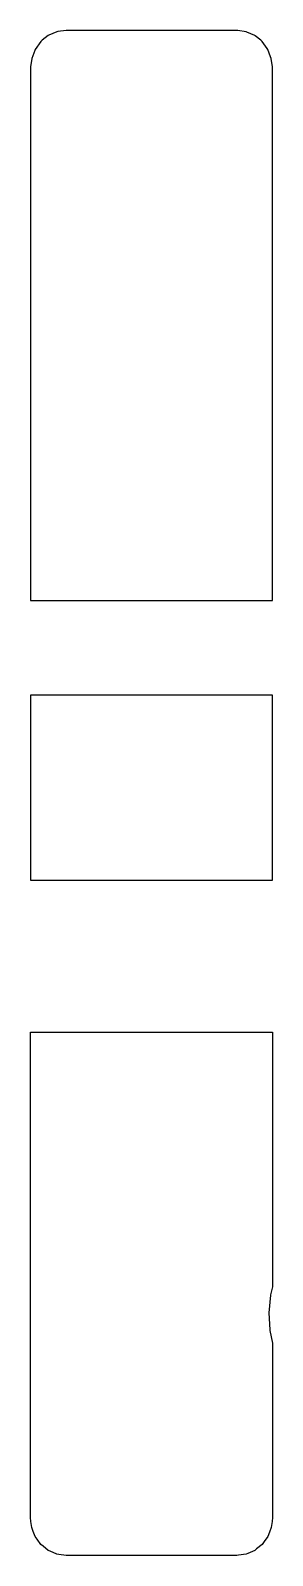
# Model space of a CAD drawing. Header units: metres. Extents: x 2.4 to 16, y -15.5 to 70.2.
import ezdxf

# ---------------------------------------------------------------- set-up
doc = ezdxf.new("R2010")
doc.units = ezdxf.units.M

msp = doc.modelspace()

# ---------------------------------------------------------------- linework, layer by layer
for p, q in [((2.981, 69.591), (2.668, 69.15)), ((2.986, 69.597), (2.981, 69.591)), ((3.063, 69.661), (2.986, 69.597)), ((3.4, 69.93), (3.063, 69.661)), ((3.427, 69.941), (3.4, 69.93)), ((3.882, 70.138), (3.427, 69.941)), ((3.932, 70.144), (3.882, 70.138)), ((4.4, 70.208), (3.932, 70.144)), ((5.433, 70.208), (4.4, 70.208)), ((14, 70.208), (5.433, 70.208)), ((14.055, 70.201), (14, 70.208)), ((14.518, 70.138), (14.055, 70.201)), ((14.562, 70.119), (14.518, 70.138)), ((15, 69.93), (14.562, 70.119)), ((15.021, 69.913), (15, 69.93)), ((15.337, 69.661), (15.021, 69.913)), ((15.409, 69.601), (15.337, 69.661)), ((15.414, 69.597), (15.409, 69.601)), ((15.702, 69.193), (15.414, 69.597)), ((2.468, 68.628), (2.409, 68.158)), ((2.643, 69.084), (2.468, 68.628)), ((2.668, 69.15), (2.643, 69.084)), ((15.732, 69.15), (15.702, 69.193)), ((15.893, 68.731), (15.732, 69.15)), ((15.932, 68.628), (15.893, 68.731)), ((15.991, 68.158), (15.932, 68.628)), ((2.409, 68.158), (2.4, 68.079)), ((2.4, 68.079), (2.4, 65.994)), ((16, 68.079), (15.991, 68.158)), ((16, 63.966), (16, 68.079)), ((2.4, 65.994), (2.4, 65.76)), ((2.4, 65.76), (2.4, 64.14)), ((2.4, 64.14), (2.4, 63.027)), ((16, 62.618), (16, 63.966)), ((2.4, 63.027), (2.4, 62.628)), ((2.4, 62.628), (2.4, 61.8)), ((16, 61.305), (16, 62.618)), ((2.4, 61.8), (2.4, 61.139)), ((2.4, 61.139), (2.4, 60.699)), ((16, 60.047), (16, 61.305)), ((2.4, 60.699), (2.4, 60.162)), ((2.4, 60.162), (2.4, 59.688)), ((16, 59.601), (16, 60.047)), ((2.4, 59.688), (2.4, 59.229)), ((2.4, 59.229), (2.4, 58.808)), ((16, 59.353), (16, 59.601)), ((16, 58.385), (16, 59.353)), ((2.4, 58.808), (2.4, 58.326)), ((2.4, 58.326), (2.4, 57.93)), ((16, 58.229), (16, 58.385)), ((2.4, 57.93), (2.4, 57.447)), ((2.4, 57.447), (2.4, 57.045)), ((16, 58.113), (16, 58.229)), ((16, 58.02), (16, 58.113)), ((16, 57.939), (16, 58.02)), ((16, 57.864), (16, 57.939)), ((16, 57.791), (16, 57.864)), ((16, 57.864), (16, 57.864)), ((16, 56.852), (16, 57.791)), ((2.4, 57.045), (2.4, 56.584)), ((2.4, 56.584), (2.4, 56.2)), ((16, 55.985), (16, 56.852)), ((2.4, 56.2), (2.4, 55.924)), ((2.4, 55.924), (2.4, 52.296)), ((16, 41.554), (16, 55.985)), ((2.4, 52.296), (2.4, 48.616)), ((2.4, 48.616), (2.4, 41.554)), ((2.4, 41.554), (2.4, 38.183)), ((16, 38.183), (16, 41.554)), ((2.4, 38.183), (10.744, 38.183)), ((10.744, 38.183), (16, 38.183)), ((7.656, 32.87), (2.4, 32.87)), ((2.4, 32.87), (2.4, 31.044)), ((16, 32.87), (7.656, 32.87)), ((16, 29.523), (16, 32.87)), ((2.4, 31.044), (2.4, 29.523)), ((2.4, 29.523), (2.4, 26.705)), ((16, 22.829), (16, 29.523)), ((2.4, 26.705), (2.4, 22.594)), ((2.4, 22.594), (2.4, 22.541)), ((2.4, 22.541), (2.4, 22.477)), ((2.4, 22.477), (2.584, 22.477)), ((2.584, 22.477), (16, 22.477)), ((16, 22.594), (16, 22.829)), ((16, 22.477), (16, 22.594)), ((16, 22.477), (16, 22.477)), ((2.4, 13.882), (2.4, 13.934)), ((2.4, 13.934), (15.816, 13.934)), ((2.4, 13.817), (2.4, 13.882)), ((2.4, 8.158), (2.4, 13.817)), ((15.816, 13.934), (16, 13.934)), ((16, 13.934), (16, 13.817)), ((16, 13.817), (16, 13.257)), ((16, 13.257), (16, 11.677)), ((16, 11.677), (16, 0.161)), ((2.4, 3.496), (2.4, 8.158)), ((2.4, -0.514), (2.4, 3.496)), ((16, 0.161), (16, -0.367)), ((2.4, -0.866), (2.4, -0.514)), ((15.891, -0.846), (15.801, -1.827)), ((15.894, -0.815), (15.891, -0.846)), ((16, -0.367), (15.894, -0.815)), ((2.4, -1.306), (2.4, -0.866)), ((2.4, -1.789), (2.4, -1.306)), ((2.4, -2.191), (2.4, -1.789)), ((2.4, -2.673), (2.4, -2.191)), ((15.801, -1.827), (15.853, -2.787)), ((2.4, -3.093), (2.4, -2.673)), ((2.4, -3.54), (2.4, -3.093)), ((15.853, -2.787), (15.857, -2.828)), ((15.857, -2.828), (16, -3.54)), ((2.4, -4.02), (2.4, -3.54)), ((2.4, -4.534), (2.4, -4.02)), ((16, -3.54), (16, -3.991)), ((16, -3.54), (16, -3.54)), ((16, -3.991), (16, -4.099)), ((16, -4.099), (16, -6.071)), ((2.4, -4.984), (2.4, -4.534)), ((2.4, -5.606), (2.4, -4.984)), ((2.4, -6.355), (2.4, -5.606)), ((2.4, -6.784), (2.4, -6.355)), ((2.4, -7.762), (2.4, -6.784)), ((16, -6.071), (16, -7.5)), ((16, -7.5), (16, -9.416)), ((2.4, -9.088), (2.4, -7.762)), ((2.4, -9.43), (2.4, -9.088)), ((16, -9.416), (16, -13.329)), ((2.4, -11.33), (2.4, -9.43)), ((2.4, -13.329), (2.4, -11.33)), ((2.426, -13.554), (2.4, -13.329)), ((2.468, -13.882), (2.426, -13.554)), ((15.974, -13.554), (15.932, -13.882)), ((16, -13.329), (15.974, -13.554)), ((2.558, -14.114), (2.468, -13.882)), ((2.668, -14.397), (2.558, -14.114)), ((2.782, -14.555), (2.668, -14.397)), ((2.986, -14.839), (2.782, -14.555)), ((15.732, -14.397), (15.524, -14.687)), ((15.823, -14.162), (15.732, -14.397)), ((15.932, -13.882), (15.823, -14.162)), ((3.103, -14.935), (2.986, -14.839)), ((3.4, -15.178), (3.103, -14.935)), ((3.51, -15.227), (3.4, -15.178)), ((3.882, -15.391), (3.51, -15.227)), ((3.984, -15.406), (3.882, -15.391)), ((4.4, -15.464), (3.984, -15.406)), ((14.518, -15.391), (14.098, -15.45)), ((14.619, -15.347), (14.518, -15.391)), ((15, -15.178), (14.619, -15.347)), ((15.108, -15.09), (15, -15.178)), ((15.414, -14.839), (15.108, -15.09)), ((15.524, -14.687), (15.414, -14.839)), ((6.191, -15.464), (4.4, -15.464)), ((14, -15.464), (6.191, -15.464)), ((14.098, -15.45), (14, -15.464))]:
    msp.add_line(p, q)

doc.saveas('drawing.dxf')
